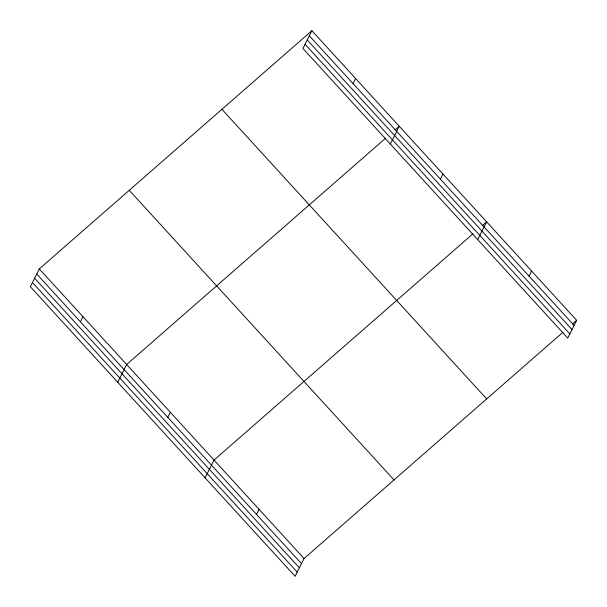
<?xml version="1.0" encoding="UTF-8"?>
<svg xmlns="http://www.w3.org/2000/svg" width="607" height="607" viewBox="0 0 607 607"><rect width="100%" height="100%" fill="white"/><g stroke="black" fill="none" stroke-linecap="round" stroke-linejoin="round"><path stroke-width="0.91" d="M311.884 30.691L302.954 48.461L567.712 338.076L576.65 320.306L311.884 30.691L39.288 268.924L30.35 286.694L295.116 576.309L304.046 558.539L563.084 332.158M80.412 321.793L82.969 316.71M117.72 382.266L126.658 364.496L385.695 138.123M167.79 417.366L170.347 412.282M353.016 83.561L355.573 78.478M205.09 477.838L214.028 460.068L473.065 233.695M390.324 144.034L399.262 126.264L394.975 130.012M256.48 514.387L259.037 509.303M440.386 179.133L442.943 174.05M477.694 239.606L486.632 221.836L482.345 225.584M529.084 276.155L531.641 271.071M572.363 324.047L576.65 320.306M309.327 35.775L574.093 325.39M307.225 39.963L571.991 329.578M305.055 44.273L569.821 333.888M221.927 109.313L486.693 398.92M129.245 190.31L394.011 479.925M39.288 268.924L304.046 558.539M36.731 274.007L301.489 563.622M34.622 278.196L299.388 567.811M32.452 282.505L297.218 572.12"/></g></svg>
